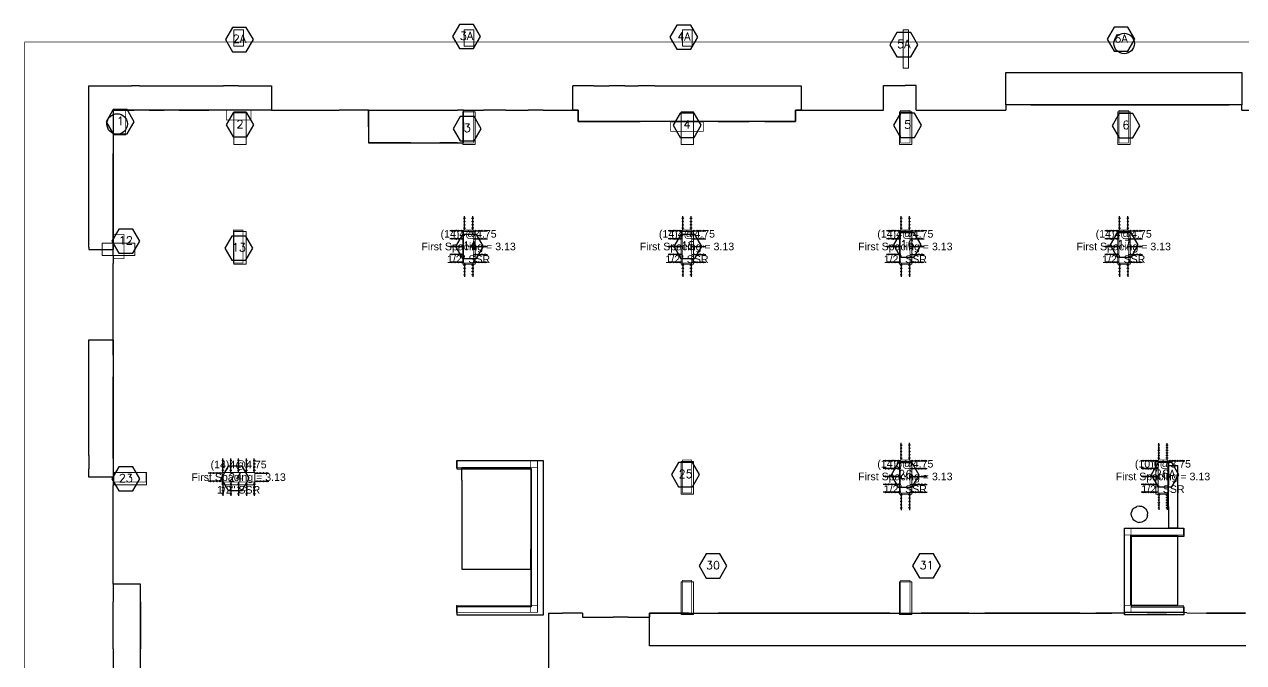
# Model space of a CAD drawing. Header units: inches. Extents: x 0 to 5513, y -1225 to 2781.
# Drawn here: x 2276 to 4063, y 164 to 1099 of the extents above; entities that cross this region are included whole.
import ezdxf
from ezdxf.enums import TextEntityAlignment as Align

# ---------------------------------------------------------------- set-up
doc = ezdxf.new("R2010")
doc.units = ezdxf.units.IN
doc.header["$MEASUREMENT"] = 0
doc.linetypes.add('DOTTED', pattern=[5, 0, -5])
doc.linetypes.add('SOLID', pattern=[0])
for name, color, linetype in [('RAM_Concept_Element', 7, 'Continuous'), ('RAM_Concept_Reinforcement', 7, 'Continuous'), ('S-COL-01', 50, 'Continuous')]:
    doc.layers.add(name, color=color, linetype=linetype)
doc.layers.add('S-AUX MARK', color=11, linetype='Continuous', plot=False)
doc.styles.add('RAM Concept font', font='arial.ttf', dxfattribs={"height": 12})
doc.styles.add('ROMAND', font='romand.shx')

# ---------------------------------------------------------------- blocks, each defined once
blk = doc.blocks.new('COL-TAG')
blk.add_lwpolyline([(16, -5.3), (8.3, -18.6), (16, -31.9), (31.3, -31.9), (39, -18.6), (31.3, -5.3)], close=True)
at = {"style": 'ROMAND'}
blk.add_attdef('XXX', text='', height=9, dxfattribs=at).set_placement((23.7, -22.3), align=Align.CENTER)

msp = doc.modelspace()

# ---------------------------------------------------------------- linework, layer by layer
at = {"layer": 'RAM_Concept_Element', "color": 150, "linetype": 'SOLID'}
for p, q in [((3714, 1006.7), (3714, 1028.9)), ((3714, 1028.9), (3724.8, 1028.9)), ((3724.8, 1028.9), (3757.1, 1028.9)), ((3757.1, 1028.9), (3778.8, 1028.9)), ((3778.8, 1028.9), (3800.4, 1028.9)), ((3800.4, 1028.9), (3832.8, 1028.9)), ((3832.8, 1028.9), (3865.2, 1028.9)), ((3865.2, 1028.9), (3886.8, 1028.9)), ((3886.8, 1028.9), (3908.4, 1028.9)), ((3908.4, 1028.9), (3940.8, 1028.9)), ((3940.8, 1028.9), (3973.3, 1028.9)), ((3973.3, 1028.9), (3994.8, 1028.9)), ((3994.8, 1028.9), (4016.6, 1028.9)), ((4016.6, 1028.9), (4048.8, 1028.9)), ((4048.8, 1028.9), (4059.8, 1028.9)), ((4059.8, 1028.9), (4059.8, 1006.7)), ((2370.4, 991.2), (2370.4, 1009.1)), ((2370.4, 1009.1), (2393.8, 1009.1)), ((2393.8, 1009.1), (2413.1, 1009.1)), ((2413.1, 1009.1), (2432.8, 1009.1)), ((2444.8, 1009.1), (2432.8, 1009.1)), ((2444.8, 1009.1), (2465.8, 1009.1)), ((2465.8, 1009.1), (2486.8, 1009.1)), ((2486.8, 1009.1), (2505.5, 1009.1)), ((2505.5, 1009.1), (2524.3, 1009.1)), ((2524.3, 1009.1), (2540.8, 1009.1)), ((2540.8, 1009.1), (2567.9, 1009.1)), ((2589.8, 1009.1), (2567.9, 1009.1)), ((2589.8, 1009.1), (2606.8, 1009.1)), ((2606.8, 1009.1), (2638.1, 1009.1)), ((2638.1, 1009.1), (2638.1, 973.6)), ((3079.5, 973.6), (3079.5, 1009.1)), ((3110.2, 1009.1), (3079.5, 1009.1)), ((3110.2, 1009.1), (3132.9, 1009.1)), ((3155.7, 1009.1), (3132.9, 1009.1)), ((3155.7, 1009.1), (3175.1, 1009.1)), ((3199.5, 1009.1), (3175.1, 1009.1)), ((3199.5, 1009.1), (3224, 1009.1)), ((3224, 1009.1), (3246.8, 1009.1)), ((3246.8, 1009.1), (3269.5, 1009.1)), ((3269.5, 1009.1), (3296.8, 1009.1)), ((3296.8, 1009.1), (3315.1, 1009.1)), ((3315.1, 1009.1), (3350.8, 1009.1)), ((3350.8, 1009.1), (3383.4, 1009.1)), ((3383.4, 1009.1), (3404.8, 1009.1)), ((3404.8, 1009.1), (3414, 1009.1)), ((3414, 1009.1), (3414, 973.3)), ((3534.8, 973.3), (3534.8, 1009.8)), ((3534.8, 1009.8), (3566.8, 1009.8)), ((3582.8, 1009.8), (3566.8, 1009.8)), ((3582.8, 973.3), (3582.8, 1009.8)), ((3714, 981.6), (3714, 1006.7)), ((4059.8, 1006.7), (4059.8, 981.6)), ((2370.4, 973.2), (2370.4, 991.2)), ((2370.4, 955.3), (2370.4, 973.2)), ((2406.1, 973.6), (2406.1, 955.3)), ((2406.1, 973.6), (2406.1, 955.3)), ((2406.1, 973.6), (2437, 973.6)), ((2437, 973.6), (2406.1, 973.6)), ((2458.8, 973.6), (2437, 973.6)), ((2458.8, 973.6), (2437, 973.6)), ((2480.6, 973.6), (2458.8, 973.6)), ((2458.8, 973.6), (2480.6, 973.6)), ((2502.5, 973.6), (2480.6, 973.6)), ((2502.5, 973.6), (2480.6, 973.6)), ((2524.3, 973.6), (2502.5, 973.6)), ((2502.5, 973.6), (2524.3, 973.6)), ((2524.3, 973.6), (2546.1, 973.6)), ((2546.1, 973.6), (2524.3, 973.6)), ((2576.8, 973.6), (2546.1, 973.6)), ((2576.8, 973.6), (2546.1, 973.6)), ((2607.5, 973.6), (2576.8, 973.6)), ((2607.5, 973.6), (2576.8, 973.6)), ((2638.1, 973.6), (2607.5, 973.6)), ((2638.1, 973.6), (2607.5, 973.6)), ((2638.1, 973.6), (2649.8, 973.6)), ((2649.8, 973.6), (2674, 973.6)), ((2674, 973.6), (2703.8, 973.6)), ((2703.8, 973.6), (2737.2, 973.6)), ((2757.8, 973.6), (2737.2, 973.6)), ((2780, 973.6), (2757.8, 973.6)), ((2780, 973.6), (2780, 949.3)), ((2780, 973.6), (2811.8, 973.6)), ((2780, 949.3), (2780, 973.6)), ((2811.8, 973.6), (2842.5, 973.6)), ((2842.5, 973.6), (2865.8, 973.6)), ((2865.8, 973.6), (2884.6, 973.6)), ((2884.6, 973.6), (2910.8, 973.6)), ((2919.3, 973.6), (2910.8, 973.6)), ((2919.3, 955.3), (2919.3, 973.6)), ((2919.3, 973.6), (2926.8, 973.6)), ((2919.3, 955.3), (2919.3, 973.6)), ((2926.8, 973.6), (2948.6, 973.6)), ((2981.3, 973.6), (2948.6, 973.6)), ((2981.3, 973.6), (3014.1, 973.6)), ((3035.9, 973.6), (3014.1, 973.6)), ((3035.9, 973.6), (3057.7, 973.6)), ((3057.7, 973.6), (3079.5, 973.6)), ((3087.4, 973.6), (3079.5, 973.6)), ((3079.5, 973.6), (3087.4, 973.6)), ((3087.4, 973.6), (3087.4, 956.8)), ((3087.4, 956.8), (3087.4, 973.6)), ((3406.1, 973.3), (3406.1, 956.8)), ((3414, 973.3), (3406.1, 973.3)), ((3406.1, 956.8), (3406.1, 973.3)), ((3406.1, 973.3), (3414, 973.3)), ((3414, 973.3), (3435.8, 973.3)), ((3435.8, 973.3), (3458.8, 973.3)), ((3458.8, 973.3), (3479.5, 973.3)), ((3479.5, 973.3), (3512.8, 973.3)), ((3512.8, 973.3), (3534.8, 973.3)), ((3582.8, 973.3), (3616.8, 973.3)), ((3616.8, 973.3), (3650.9, 973.3)), ((3650.9, 973.3), (3670.8, 973.3)), ((3670.8, 973.3), (3693, 973.3)), ((3693, 973.3), (3714, 973.3)), ((3714, 981.6), (3714, 973.3)), ((3750.7, 981.6), (3714, 981.6)), ((3750.7, 981.6), (3714, 981.6)), ((3750.7, 981.6), (3773.3, 981.6)), ((3773.3, 981.6), (3750.7, 981.6)), ((3773.3, 981.6), (3796, 981.6)), ((3796, 981.6), (3773.3, 981.6)), ((3796, 981.6), (3818.7, 981.6)), ((3818.7, 981.6), (3796, 981.6)), ((3818.7, 981.6), (3841.4, 981.6)), ((3841.4, 981.6), (3818.7, 981.6)), ((3841.4, 981.6), (3864.1, 981.6)), ((3864.1, 981.6), (3841.4, 981.6)), ((3864.1, 981.6), (3886.8, 981.6)), ((3886.8, 981.6), (3864.1, 981.6)), ((3909.4, 981.6), (3886.8, 981.6)), ((3886.8, 981.6), (3909.4, 981.6)), ((3932.1, 981.6), (3909.4, 981.6)), ((3909.4, 981.6), (3932.1, 981.6)), ((3954.8, 981.6), (3932.1, 981.6)), ((3932.1, 981.6), (3954.8, 981.6)), ((3977.5, 981.6), (3954.8, 981.6)), ((3954.8, 981.6), (3977.5, 981.6)), ((4000.2, 981.6), (3977.5, 981.6)), ((3977.5, 981.6), (4000.2, 981.6)), ((4022.9, 981.6), (4000.2, 981.6)), ((4000.2, 981.6), (4022.9, 981.6)), ((4041.3, 981.6), (4022.9, 981.6)), ((4022.9, 981.6), (4041.3, 981.6)), ((4059.8, 981.6), (4041.3, 981.6)), ((4059.8, 981.6), (4041.3, 981.6)), ((4059.8, 973.3), (4059.8, 981.6)), ((4059.8, 973.3), (4080.8, 973.3)), ((2370.4, 943.3), (2370.4, 955.3)), ((2406.1, 955.3), (2406.1, 943.3)), ((2406.1, 955.3), (2406.1, 943.3)), ((2780, 949.3), (2780, 925.8)), ((2780, 949.3), (2780, 925.8)), ((2919.3, 943.3), (2919.3, 955.3)), ((2919.3, 955.3), (2919.3, 943.3)), ((3087.4, 956.8), (3109.6, 956.8)), ((3109.6, 956.8), (3087.4, 956.8)), ((3132.5, 956.8), (3109.6, 956.8)), ((3109.6, 956.8), (3132.5, 956.8)), ((3155.3, 956.8), (3132.5, 956.8)), ((3132.5, 956.8), (3155.3, 956.8)), ((3155.3, 956.8), (3178.2, 956.8)), ((3178.2, 956.8), (3155.3, 956.8)), ((3201.1, 956.8), (3178.2, 956.8)), ((3201.1, 956.8), (3178.2, 956.8)), ((3231.5, 956.8), (3201.1, 956.8)), ((3231.5, 956.8), (3201.1, 956.8)), ((3262, 956.8), (3231.5, 956.8)), ((3262, 956.8), (3231.5, 956.8)), ((3292.5, 956.8), (3262, 956.8)), ((3292.5, 956.8), (3262, 956.8)), ((3315.3, 956.8), (3292.5, 956.8)), ((3292.5, 956.8), (3315.3, 956.8)), ((3338.2, 956.8), (3315.3, 956.8)), ((3315.3, 956.8), (3338.2, 956.8)), ((3361.1, 956.8), (3338.2, 956.8)), ((3361.1, 956.8), (3338.2, 956.8)), ((3383.9, 956.8), (3361.1, 956.8)), ((3361.1, 956.8), (3383.9, 956.8)), ((3406.1, 956.8), (3383.9, 956.8)), ((3383.9, 956.8), (3406.1, 956.8)), ((2370.4, 909.9), (2370.4, 943.3)), ((2406.1, 943.3), (2406.1, 909.9)), ((2406.1, 943.3), (2406.1, 909.9)), ((2919.3, 925.8), (2919.3, 943.3)), ((2919.3, 925.8), (2919.3, 943.3)), ((2780, 925.8), (2811.2, 925.8)), ((2811.2, 925.8), (2780, 925.8)), ((2842.4, 925.8), (2811.2, 925.8)), ((2811.2, 925.8), (2842.4, 925.8)), ((2842.4, 925.8), (2863.5, 925.8)), ((2842.4, 925.8), (2863.5, 925.8)), ((2863.5, 925.8), (2884.6, 925.8)), ((2863.5, 925.8), (2884.6, 925.8)), ((2884.6, 925.8), (2910.8, 925.8)), ((2910.8, 925.8), (2884.6, 925.8)), ((2910.8, 925.8), (2919.3, 925.8)), ((2910.8, 925.8), (2919.3, 925.8)), ((2370.4, 887.2), (2370.4, 909.9)), ((2406.1, 909.9), (2406.1, 887.2)), ((2406.1, 887.2), (2406.1, 909.9)), ((2370.4, 864.5), (2370.4, 887.2)), ((2406.1, 887.2), (2406.1, 864.5)), ((2406.1, 864.5), (2406.1, 887.2)), ((2370.4, 841.8), (2370.4, 864.5)), ((2406.1, 864.5), (2406.1, 841.8)), ((2406.1, 841.8), (2406.1, 864.5)), ((2370.4, 819.1), (2370.4, 841.8)), ((2406.1, 841.8), (2406.1, 819.1)), ((2406.1, 819.1), (2406.1, 841.8)), ((2370.4, 784.7), (2370.4, 819.1)), ((2406.1, 819.1), (2406.1, 794.3)), ((2406.1, 794.3), (2406.1, 819.1)), ((2406.1, 794.3), (2406.1, 769.6)), ((2406.1, 769.6), (2406.1, 794.3)), ((2370.4, 772.7), (2370.4, 784.7)), ((2370.4, 772.7), (2370.4, 769.6)), ((2370.4, 769.6), (2406.1, 769.6)), ((2406.1, 760.7), (2406.1, 769.6)), ((2406.1, 760.7), (2406.1, 748.7)), ((2406.1, 731.4), (2406.1, 748.7)), ((2406.1, 710.3), (2406.1, 731.4)), ((2406.1, 689.2), (2406.1, 710.3)), ((2406.1, 668.1), (2406.1, 689.2)), ((2406.1, 637.1), (2406.1, 668.1)), ((2370.4, 606.6), (2370.4, 637.1)), ((2370.4, 637.1), (2406.1, 637.1)), ((2406.1, 637.1), (2406.1, 614.7)), ((2406.1, 614.7), (2406.1, 637.1)), ((2406.1, 614.7), (2406.1, 582.7)), ((2406.1, 614.7), (2406.1, 582.7)), ((2370.4, 582.7), (2370.4, 606.6)), ((2370.4, 558.8), (2370.4, 582.7)), ((2406.1, 582.7), (2406.1, 558.8)), ((2406.1, 558.8), (2406.1, 582.7)), ((2370.4, 534.9), (2370.4, 558.8)), ((2406.1, 558.8), (2406.1, 534.9)), ((2406.1, 534.9), (2406.1, 558.8)), ((2370.4, 511.1), (2370.4, 534.9)), ((2406.1, 534.9), (2406.1, 511.1)), ((2406.1, 511.1), (2406.1, 534.9)), ((2370.4, 487.2), (2370.4, 511.1)), ((2406.1, 511.1), (2406.1, 487.2)), ((2406.1, 487.2), (2406.1, 511.1)), ((2370.4, 467.4), (2370.4, 487.2)), ((2406.1, 487.2), (2406.1, 463.3)), ((2406.1, 463.3), (2406.1, 487.2)), ((2370.4, 467.4), (2370.4, 447.7)), ((2370.4, 435.9), (2370.4, 447.7)), ((2406.1, 463.3), (2406.1, 435.9)), ((2406.1, 463.3), (2406.1, 435.9)), ((2916.9, 431.1), (2916.9, 449.7)), ((2916.9, 449.7), (2933.7, 449.7)), ((2933.7, 449.7), (2950.5, 449.7)), ((2950.5, 449.7), (2984.1, 449.7)), ((2984.1, 449.7), (3017.8, 449.7)), ((3017.8, 449.7), (3017.8, 419.9)), ((3952.3, 453), (3952.3, 436.2)), ((3952.3, 453), (3966.3, 453)), ((3966.3, 433.7), (3966.3, 453)), ((2406.1, 435.9), (2370.4, 435.9)), ((2406.1, 435.9), (2406.1, 423.7)), ((2916.9, 431.1), (2916.9, 412.1)), ((3952.3, 436.2), (3952.3, 424.2)), ((3966.3, 414.3), (3966.3, 433.7)), ((2406.1, 390.8), (2406.1, 423.7)), ((2916.9, 412.1), (2916.9, 391.1)), ((3017.8, 419.9), (3017.8, 390.1)), ((3952.3, 392.6), (3952.3, 424.2)), ((3966.3, 392), (3966.3, 414.3)), ((3909.9, 393.4), (3906.2, 392.8)), ((3909.9, 393.4), (3912.9, 393)), ((2406.1, 368.4), (2406.1, 390.8)), ((2916.9, 391.1), (2916.9, 369.7)), ((3017.8, 390.1), (3017.8, 360.3)), ((3897.9, 381.8), (3898.3, 384.4)), ((3898.5, 377.5), (3897.9, 381.8)), ((3899.4, 387.2), (3898.3, 384.4)), ((3898.5, 377.5), (3900.1, 374.5)), ((3899.4, 387.2), (3901.6, 390.1)), ((3901.6, 390.1), (3903.4, 391.5)), ((3903.4, 391.5), (3906.2, 392.8)), ((3912.9, 393), (3915.2, 392.1)), ((3915.2, 392.1), (3917.2, 390.9)), ((3917.2, 390.9), (3918.8, 389.4)), ((3918.8, 389.4), (3920.2, 387.6)), ((3920.7, 376.2), (3919.5, 374.1)), ((3920.2, 387.6), (3921.6, 384.1)), ((3921.8, 379.6), (3920.7, 376.2)), ((3921.6, 384.1), (3921.9, 382.1)), ((3921.8, 379.6), (3921.9, 382.1)), ((3952.3, 392.6), (3952.3, 360.9)), ((3966.3, 360.9), (3966.3, 392)), ((2406.1, 346), (2406.1, 368.4)), ((2916.9, 369.7), (2916.9, 348.4)), ((3017.8, 360.3), (3017.8, 330.5)), ((3901.4, 372.9), (3900.1, 374.5)), ((3903.1, 371.5), (3901.4, 372.9)), ((3905.8, 370.1), (3903.1, 371.5)), ((3905.8, 370.1), (3908.3, 369.5)), ((3911.1, 369.4), (3908.3, 369.5)), ((3913.3, 369.8), (3911.1, 369.4)), ((3916.9, 371.6), (3913.3, 369.8)), ((3916.9, 371.6), (3919.5, 374.1)), ((3966.3, 360.9), (3952.3, 360.9)), ((2406.1, 323.5), (2406.1, 346)), ((2916.9, 348.4), (2916.9, 327)), ((3897.3, 316.6), (3897.3, 350.9)), ((3897.3, 350.9), (3931.8, 350.9)), ((3931.8, 350.9), (3966.3, 350.9)), ((3966.3, 330.1), (3966.3, 350.9)), ((2406.1, 301.1), (2406.1, 323.5)), ((2916.9, 327), (2916.9, 300.7)), ((3017.8, 300.7), (3017.8, 330.5)), ((3966.3, 309.2), (3966.3, 330.1)), ((3897.3, 282.3), (3897.3, 316.6)), ((3966.3, 288.3), (3966.3, 309.2)), ((2406.1, 278.7), (2406.1, 301.1)), ((2916.9, 300.7), (2934.8, 300.7)), ((2934.8, 300.7), (2954.2, 300.7)), ((2954.2, 300.7), (2976.8, 300.7)), ((2976.8, 300.7), (2997.3, 300.7)), ((2997.3, 300.7), (3017.8, 300.7)), ((3966.3, 267.4), (3966.3, 288.3)), ((2406.1, 278.7), (2406.1, 252.8)), ((2426.1, 278.7), (2406.1, 278.7)), ((2426.1, 278.7), (2406.1, 278.7)), ((2446, 278.7), (2426.1, 278.7)), ((2446, 278.7), (2426.1, 278.7)), ((2446, 252.8), (2446, 278.7)), ((2446, 252.8), (2446, 278.7)), ((3897.3, 247.9), (3897.3, 282.3)), ((2406.1, 230), (2406.1, 252.8)), ((2446, 252.8), (2446, 230)), ((2446, 230), (2446, 252.8)), ((3966.3, 247.9), (3966.3, 267.4)), ((3043.9, 236.6), (3043.9, 217.9)), ((3043.9, 236.6), (3064.3, 236.6)), ((3084.8, 236.6), (3064.3, 236.6)), ((3093.7, 236.6), (3084.8, 236.6)), ((3093.7, 236.6), (3093.7, 230.8)), ((3191.8, 230.8), (3191.8, 236.5)), ((3210.1, 236.5), (3191.8, 236.5)), ((3191.8, 236.5), (3191.8, 230.8)), ((3191.8, 236.5), (3210.1, 236.5)), ((3210.1, 236.5), (3228.4, 236.5)), ((3228.4, 236.5), (3210.1, 236.5)), ((3228.4, 236.5), (3249, 236.5)), ((3249, 236.5), (3228.4, 236.5)), ((3249, 236.5), (3269.6, 236.5)), ((3249, 236.5), (3269.6, 236.5)), ((3269.6, 236.5), (3292.5, 236.5)), ((3269.6, 236.5), (3292.5, 236.5)), ((3292.5, 236.5), (3315.3, 236.5)), ((3315.3, 236.5), (3292.5, 236.5)), ((3315.3, 236.5), (3338.2, 236.5)), ((3338.2, 236.5), (3315.3, 236.5)), ((3338.2, 236.5), (3361.1, 236.5)), ((3361.1, 236.5), (3338.2, 236.5)), ((3361.1, 236.5), (3383.9, 236.5)), ((3383.9, 236.5), (3361.1, 236.5)), ((3406.8, 236.5), (3383.9, 236.5)), ((3383.9, 236.5), (3406.8, 236.5)), ((3406.8, 236.5), (3429.6, 236.5)), ((3429.6, 236.5), (3406.8, 236.5)), ((3429.6, 236.5), (3452.5, 236.5)), ((3452.5, 236.5), (3429.6, 236.5)), ((3452.5, 236.5), (3475.3, 236.5)), ((3475.3, 236.5), (3452.5, 236.5)), ((3475.3, 236.5), (3498.2, 236.5)), ((3498.2, 236.5), (3475.3, 236.5)), ((3498.2, 236.5), (3521.1, 236.5)), ((3521.1, 236.5), (3498.2, 236.5)), ((3521.1, 236.5), (3543.9, 236.5)), ((3543.9, 236.5), (3521.1, 236.5)), ((3543.9, 236.5), (3567, 236.5)), ((3543.9, 236.5), (3567, 236.5)), ((3567, 236.5), (3590, 236.5)), ((3567, 236.5), (3590, 236.5)), ((3590, 236.5), (3613.3, 236.5)), ((3613.3, 236.5), (3590, 236.5)), ((3613.3, 236.5), (3636.6, 236.5)), ((3636.6, 236.5), (3613.3, 236.5)), ((3636.6, 236.5), (3659.8, 236.5)), ((3659.8, 236.5), (3636.6, 236.5)), ((3659.8, 236.5), (3683.1, 236.5)), ((3659.8, 236.5), (3683.1, 236.5)), ((3706.3, 236.5), (3683.1, 236.5)), ((3683.1, 236.5), (3706.3, 236.5)), ((3729.6, 236.5), (3706.3, 236.5)), ((3706.3, 236.5), (3729.6, 236.5)), ((3752.9, 236.5), (3729.6, 236.5)), ((3729.6, 236.5), (3752.9, 236.5)), ((3752.9, 236.5), (3776.1, 236.5)), ((3776.1, 236.5), (3752.9, 236.5)), ((3776.1, 236.5), (3799.4, 236.5)), ((3799.4, 236.5), (3776.1, 236.5)), ((3799.4, 236.5), (3822.7, 236.5)), ((3822.7, 236.5), (3799.4, 236.5)), ((3822.7, 236.5), (3845.9, 236.5)), ((3822.7, 236.5), (3845.9, 236.5)), ((3845.9, 236.5), (3869.2, 236.5)), ((3869.2, 236.5), (3845.9, 236.5)), ((3886.8, 236.5), (3869.2, 236.5)), ((3886.8, 236.5), (3869.2, 236.5)), ((3892.3, 237.9), (3886.8, 236.5)), ((3892.3, 237.9), (3886.8, 236.5)), ((3892.3, 237.9), (3921.3, 237.6)), ((3892.3, 237.9), (3921.3, 237.6)), ((3931.8, 247.9), (3897.3, 247.9)), ((3921.3, 237.6), (3950.2, 237.2)), ((3921.3, 237.6), (3950.2, 237.2)), ((3966.3, 247.9), (3931.8, 247.9)), ((3979.2, 236.9), (3950.2, 237.2)), ((3979.2, 236.9), (3950.2, 237.2)), ((3979.2, 236.9), (4008.2, 236.5)), ((3979.2, 236.9), (4008.2, 236.5)), ((4027.3, 236.5), (4008.2, 236.5)), ((4008.2, 236.5), (4027.3, 236.5)), ((4046.3, 236.5), (4027.3, 236.5)), ((4027.3, 236.5), (4046.3, 236.5)), ((4065.3, 236.5), (4046.3, 236.5)), ((4046.3, 236.5), (4065.3, 236.5)), ((2406.1, 207.1), (2406.1, 230)), ((2446, 230), (2446, 207.1)), ((2446, 207.1), (2446, 230)), ((3043.9, 217.9), (3043.9, 193)), ((3093.7, 230.8), (3117.8, 230.8)), ((3117.8, 230.8), (3138.8, 230.8)), ((3160.8, 230.8), (3138.8, 230.8)), ((3160.8, 230.8), (3191.8, 230.8)), ((3191.8, 212.5), (3191.8, 230.8)), ((2406.1, 184.3), (2406.1, 207.1)), ((2446, 207.1), (2446, 184.3)), ((2446, 184.3), (2446, 207.1)), ((3191.8, 188.6), (3191.8, 212.5)), ((2406.1, 184.3), (2406.1, 156.2)), ((2446, 151.7), (2446, 184.3)), ((2446, 151.7), (2446, 184.3)), ((3043.9, 193), (3043.9, 171.8)), ((3210.1, 188.6), (3191.8, 188.6)), ((3228.4, 188.6), (3210.1, 188.6)), ((3246.8, 188.6), (3228.4, 188.6)), ((3269.6, 188.6), (3246.8, 188.6)), ((3296.8, 188.6), (3269.6, 188.6)), ((3315.3, 188.6), (3296.8, 188.6)), ((3350.8, 188.6), (3315.3, 188.6)), ((3383.9, 188.6), (3350.8, 188.6)), ((3404.8, 188.6), (3383.9, 188.6)), ((3429.6, 188.6), (3404.8, 188.6)), ((3458.8, 188.6), (3429.6, 188.6)), ((3475.3, 188.6), (3458.8, 188.6)), ((3494.1, 188.6), (3475.3, 188.6)), ((3512.8, 188.6), (3494.1, 188.6)), ((3543.9, 188.6), (3512.8, 188.6)), ((3566.8, 188.6), (3543.9, 188.6)), ((3590, 188.6), (3566.8, 188.6)), ((3616.8, 188.6), (3590, 188.6)), ((3636.6, 188.6), (3616.8, 188.6)), ((3670.8, 188.6), (3636.6, 188.6)), ((3706.3, 188.6), (3670.8, 188.6)), ((3724.8, 188.6), (3706.3, 188.6)), ((3752.9, 188.6), (3724.8, 188.6)), ((3778.8, 188.6), (3752.9, 188.6)), ((3799.4, 188.6), (3778.8, 188.6)), ((3832.8, 188.6), (3799.4, 188.6)), ((3869.2, 188.6), (3832.8, 188.6)), ((3886.8, 188.6), (3869.2, 188.6)), ((3912.1, 188.6), (3886.8, 188.6)), ((3931.6, 188.6), (3912.1, 188.6)), ((3951.2, 188.6), (3931.6, 188.6)), ((3970.8, 188.6), (3951.2, 188.6)), ((3994.8, 188.6), (3970.8, 188.6)), ((4027.9, 188.6), (3994.8, 188.6)), ((4048.8, 188.6), (4027.9, 188.6)), ((4065.9, 188.6), (4048.8, 188.6)), ((3043.9, 171.8), (3043.9, 150.5))]:
    msp.add_line(p, q, dxfattribs=at)
at = {"layer": 'RAM_Concept_Element', "color": 3, "linetype": 'SOLID', "const_width": 1}
for points in [[(2424.1, 937.3), (2406.1, 937.3), (2406.1, 973.3), (2424.1, 973.3)], [(2424.1, 937.3), (2406.1, 937.3), (2406.1, 973.3), (2424.1, 973.3)], [(2607.8, 959.3), (2571.8, 959.3), (2571.8, 973.3), (2607.8, 973.3)], [(2607.8, 959.3), (2571.8, 959.3), (2571.8, 973.3), (2607.8, 973.3)], [(2933.8, 925.3), (2919.8, 925.3), (2919.8, 973.3), (2933.8, 973.3)], [(2933.8, 925.3), (2919.8, 925.3), (2919.8, 973.3), (2933.8, 973.3)], [(3573.8, 925.3), (3559.8, 925.3), (3559.8, 973.3), (3573.8, 973.3)], [(3573.8, 925.3), (3559.8, 925.3), (3559.8, 973.3), (3573.8, 973.3)], [(3893.8, 925.3), (3879.8, 925.3), (3879.8, 973.3), (3893.8, 973.3)], [(3893.8, 925.3), (3879.8, 925.3), (3879.8, 973.3), (3893.8, 973.3)], [(3270.8, 942.3), (3222.8, 942.3), (3222.8, 956.3), (3270.8, 956.3)], [(3270.8, 942.3), (3222.8, 942.3), (3222.8, 956.3), (3270.8, 956.3)], [(2422.1, 755.7), (2406.1, 755.7), (2406.1, 791.7), (2422.1, 791.7)], [(2422.1, 755.7), (2406.1, 755.7), (2406.1, 791.7), (2422.1, 791.7)], [(2596.1, 749.7), (2582.1, 749.7), (2582.1, 797.7), (2596.1, 797.7)], [(2596.1, 749.7), (2582.1, 749.7), (2582.1, 797.7), (2596.1, 797.7)], [(2933.8, 749.7), (2919.8, 749.7), (2919.8, 797.7), (2933.8, 797.7)], [(2933.8, 749.7), (2919.8, 749.7), (2919.8, 797.7), (2933.8, 797.7)], [(3253.8, 749.7), (3239.8, 749.7), (3239.8, 797.7), (3253.8, 797.7)], [(3253.8, 749.7), (3239.8, 749.7), (3239.8, 797.7), (3253.8, 797.7)], [(3573.8, 749.7), (3559.8, 749.7), (3559.8, 797.7), (3573.8, 797.7)], [(3573.8, 749.7), (3559.8, 749.7), (3559.8, 797.7), (3573.8, 797.7)], [(3893.8, 749.7), (3879.8, 749.7), (3879.8, 797.7), (3893.8, 797.7)], [(3893.8, 749.7), (3879.8, 749.7), (3879.8, 797.7), (3893.8, 797.7)], [(2908.8, 449.7), (2923, 449.7), (2937.3, 449.7), (2965.8, 449.7), (2994.3, 449.7), (3022.8, 449.7), (3027.8, 449.7), (3027.8, 459.7), (3022.8, 459.7), (2994.3, 459.7), (2965.8, 459.7), (2937.3, 459.7), (2923, 459.7), (2908.8, 459.7)], [(2908.8, 449.7), (2923, 449.7), (2937.3, 449.7), (2965.8, 449.7), (2994.3, 449.7), (3022.8, 449.7), (3027.8, 449.7), (3027.8, 459.7), (3022.8, 459.7), (2994.3, 459.7), (2965.8, 459.7), (2937.3, 459.7), (2923, 459.7), (2908.8, 459.7)], [(2908.8, 449.7), (2923, 449.7), (2937.3, 449.7), (2965.8, 449.7), (2994.3, 449.7), (3022.8, 449.7), (3027.8, 449.7), (3027.8, 459.7), (3022.8, 459.7), (2994.3, 459.7), (2965.8, 459.7), (2937.3, 459.7), (2923, 459.7), (2908.8, 459.7)], [(2908.8, 449.7), (2923, 449.7), (2937.3, 449.7), (2965.8, 449.7), (2994.3, 449.7), (3022.8, 449.7), (3027.8, 449.7), (3027.8, 459.7), (3022.8, 459.7), (2994.3, 459.7), (2965.8, 459.7), (2937.3, 459.7), (2923, 459.7), (2908.8, 459.7)], [(3027.8, 237.8), (3027.8, 242.8), (3027.8, 263.4), (3027.8, 284), (3027.8, 305.3), (3027.8, 326.5), (3027.8, 347.7), (3027.8, 368.9), (3027.8, 390.2), (3027.8, 406.3), (3027.8, 422.4), (3027.8, 454.7), (3027.8, 459.7), (3017.8, 459.7), (3017.8, 454.7), (3017.8, 422.4), (3017.8, 406.3), (3017.8, 390.2), (3017.8, 368.9), (3017.8, 347.7), (3017.8, 326.5), (3017.8, 305.3), (3017.8, 284), (3017.8, 263.4), (3017.8, 242.8), (3017.8, 237.8)], [(3027.8, 237.8), (3027.8, 242.8), (3027.8, 263.4), (3027.8, 284), (3027.8, 305.3), (3027.8, 326.5), (3027.8, 347.7), (3027.8, 368.9), (3027.8, 390.2), (3027.8, 406.3), (3027.8, 422.4), (3027.8, 454.7), (3027.8, 459.7), (3017.8, 459.7), (3017.8, 454.7), (3017.8, 422.4), (3017.8, 406.3), (3017.8, 390.2), (3017.8, 368.9), (3017.8, 347.7), (3017.8, 326.5), (3017.8, 305.3), (3017.8, 284), (3017.8, 263.4), (3017.8, 242.8), (3017.8, 237.8)], [(3017.8, 237.8), (3027.8, 237.8), (3027.8, 242.8), (3027.8, 263.4), (3027.8, 284), (3027.8, 305.3), (3027.8, 326.5), (3027.8, 347.7), (3027.8, 368.9), (3027.8, 390.2), (3027.8, 406.3), (3027.8, 422.4), (3027.8, 454.7), (3027.8, 459.7), (3017.8, 459.7), (3017.8, 454.7), (3017.8, 422.4), (3017.8, 406.3), (3017.8, 390.2), (3017.8, 368.9), (3017.8, 347.7), (3017.8, 326.5), (3017.8, 305.3), (3017.8, 284), (3017.8, 263.4), (3017.8, 242.8)], [(3017.8, 237.8), (3027.8, 237.8), (3027.8, 242.8), (3027.8, 263.4), (3027.8, 284), (3027.8, 305.3), (3027.8, 326.5), (3027.8, 347.7), (3027.8, 368.9), (3027.8, 390.2), (3027.8, 406.3), (3027.8, 422.4), (3027.8, 454.7), (3027.8, 459.7), (3017.8, 459.7), (3017.8, 454.7), (3017.8, 422.4), (3017.8, 406.3), (3017.8, 390.2), (3017.8, 368.9), (3017.8, 347.7), (3017.8, 326.5), (3017.8, 305.3), (3017.8, 284), (3017.8, 263.4), (3017.8, 242.8)], [(3253.8, 412.7), (3239.8, 412.7), (3239.8, 460.7), (3253.8, 460.7)], [(3253.8, 412.7), (3239.8, 412.7), (3239.8, 460.7), (3253.8, 460.7)], [(3573.8, 412.7), (3559.8, 412.7), (3559.8, 460.7), (3573.8, 460.7)], [(3573.8, 412.7), (3559.8, 412.7), (3559.8, 460.7), (3573.8, 460.7)], [(3951.3, 412.7), (3937.3, 412.7), (3937.3, 460.7), (3951.3, 460.7)], [(3951.3, 412.7), (3937.3, 412.7), (3937.3, 460.7), (3951.3, 460.7)], [(2454.1, 428.7), (2406.1, 428.7), (2406.1, 442.7), (2454.1, 442.7)], [(2454.1, 428.7), (2406.1, 428.7), (2406.1, 442.7), (2454.1, 442.7)], [(2613.8, 428.7), (2565.8, 428.7), (2565.8, 442.7), (2613.8, 442.7)], [(2613.8, 428.7), (2565.8, 428.7), (2565.8, 442.7), (2613.8, 442.7)], [(3887.3, 350.9), (3892.3, 350.9), (3919.6, 350.9), (3947, 350.9), (3974.4, 350.9), (3974.4, 360.9), (3947, 360.9), (3919.6, 360.9), (3892.3, 360.9), (3887.3, 360.9)], [(3897.3, 237.9), (3897.3, 242.9), (3897.3, 279.7), (3897.3, 298.8), (3897.3, 317.8), (3897.3, 336.9), (3897.3, 355.9), (3897.3, 360.9), (3887.3, 360.9), (3887.3, 355.9), (3887.3, 336.9), (3887.3, 317.8), (3887.3, 298.8), (3887.3, 279.7), (3887.3, 242.9), (3887.3, 237.9)], [(3887.3, 350.9), (3892.3, 350.9), (3919.6, 350.9), (3947, 350.9), (3974.4, 350.9), (3974.4, 360.9), (3947, 360.9), (3919.6, 360.9), (3892.3, 360.9), (3887.3, 360.9)], [(3897.3, 237.9), (3897.3, 242.9), (3897.3, 279.7), (3897.3, 298.8), (3897.3, 317.8), (3897.3, 336.9), (3897.3, 355.9), (3897.3, 360.9), (3887.3, 360.9), (3887.3, 355.9), (3887.3, 336.9), (3887.3, 317.8), (3887.3, 298.8), (3887.3, 279.7), (3887.3, 242.9), (3887.3, 237.9)], [(3887.3, 237.9), (3897.3, 237.9), (3897.3, 242.9), (3897.3, 279.7), (3897.3, 298.8), (3897.3, 317.8), (3897.3, 336.9), (3897.3, 355.9), (3897.3, 360.9), (3887.3, 360.9), (3887.3, 355.9), (3887.3, 336.9), (3887.3, 317.8), (3887.3, 298.8), (3887.3, 279.7), (3887.3, 242.9)], [(3887.3, 350.9), (3892.3, 350.9), (3919.6, 350.9), (3947, 350.9), (3974.4, 350.9), (3974.4, 360.9), (3947, 360.9), (3919.6, 360.9), (3892.3, 360.9), (3887.3, 360.9)], [(3887.3, 237.9), (3897.3, 237.9), (3897.3, 242.9), (3897.3, 279.7), (3897.3, 298.8), (3897.3, 317.8), (3897.3, 336.9), (3897.3, 355.9), (3897.3, 360.9), (3887.3, 360.9), (3887.3, 355.9), (3887.3, 336.9), (3887.3, 317.8), (3887.3, 298.8), (3887.3, 279.7), (3887.3, 242.9)], [(3887.3, 350.9), (3892.3, 350.9), (3919.6, 350.9), (3947, 350.9), (3974.4, 350.9), (3974.4, 360.9), (3947, 360.9), (3919.6, 360.9), (3892.3, 360.9), (3887.3, 360.9)], [(3253.8, 236.5), (3239.8, 236.5), (3239.8, 284.5), (3253.8, 284.5)], [(3253.8, 236.5), (3239.8, 236.5), (3239.8, 284.5), (3253.8, 284.5)], [(3573.8, 236.5), (3559.8, 236.5), (3559.8, 284.5), (3573.8, 284.5)], [(3573.8, 236.5), (3559.8, 236.5), (3559.8, 284.5), (3573.8, 284.5)], [(2908.8, 237.8), (2931.5, 237.8), (2954.2, 237.8), (2979.1, 237.8), (3003.9, 237.8), (3022.8, 237.8), (3027.8, 237.8), (3027.8, 247.8), (3022.8, 247.8), (3003.9, 247.8), (2979.1, 247.8), (2954.2, 247.8), (2931.5, 247.8), (2908.8, 247.8)], [(2908.8, 237.8), (2931.5, 237.8), (2954.2, 237.8), (2979.1, 237.8), (3003.9, 237.8), (3022.8, 237.8), (3027.8, 237.8), (3027.8, 247.8), (3022.8, 247.8), (3003.9, 247.8), (2979.1, 247.8), (2954.2, 247.8), (2931.5, 247.8), (2908.8, 247.8)], [(2908.8, 237.8), (2931.5, 237.8), (2954.2, 237.8), (2979.1, 237.8), (3003.9, 237.8), (3022.8, 237.8), (3027.8, 237.8), (3027.8, 247.8), (3022.8, 247.8), (3003.9, 247.8), (2979.1, 247.8), (2954.2, 247.8), (2931.5, 247.8), (2908.8, 247.8)], [(2908.8, 237.8), (2931.5, 237.8), (2954.2, 237.8), (2979.1, 237.8), (3003.9, 237.8), (3022.8, 237.8), (3027.8, 237.8), (3027.8, 247.8), (3022.8, 247.8), (3003.9, 247.8), (2979.1, 247.8), (2954.2, 247.8), (2931.5, 247.8), (2908.8, 247.8)], [(3887.3, 237.9), (3892.3, 237.9), (3912, 237.9), (3931.6, 237.9), (3953, 237.9), (3974.4, 237.9), (3974.4, 247.9), (3953, 247.9), (3931.6, 247.9), (3912, 247.9), (3892.3, 247.9), (3887.3, 247.9)], [(3887.3, 237.9), (3892.3, 237.9), (3912, 237.9), (3931.6, 237.9), (3953, 237.9), (3974.4, 237.9), (3974.4, 247.9), (3953, 247.9), (3931.6, 247.9), (3912, 247.9), (3892.3, 247.9), (3887.3, 247.9)], [(3887.3, 237.9), (3892.3, 237.9), (3912, 237.9), (3931.6, 237.9), (3953, 237.9), (3974.4, 237.9), (3974.4, 247.9), (3953, 247.9), (3931.6, 247.9), (3912, 247.9), (3892.3, 247.9), (3887.3, 247.9)], [(3887.3, 237.9), (3892.3, 237.9), (3912, 237.9), (3931.6, 237.9), (3953, 237.9), (3974.4, 237.9), (3974.4, 247.9), (3953, 247.9), (3931.6, 247.9), (3912, 247.9), (3892.3, 247.9), (3887.3, 247.9)]]:
    msp.add_lwpolyline(points, close=True, dxfattribs=at)
at = {"layer": 'RAM_Concept_Reinforcement', "color": 9, "linetype": 'SOLID'}
for p, q in [((2920.8, 797.7), (2920.8, 818.2)), ((2932.8, 797.7), (2932.8, 818.2)), ((3240.8, 797.7), (3240.8, 818.2)), ((3252.8, 797.7), (3252.8, 818.2)), ((3560.8, 797.7), (3560.8, 818.2)), ((3572.8, 797.7), (3572.8, 818.2)), ((3880.8, 797.7), (3880.8, 818.2)), ((3892.8, 797.7), (3892.8, 818.2)), ((2919.8, 796.7), (2899.3, 796.7)), ((2933.8, 796.7), (2954.3, 796.7)), ((3239.8, 796.7), (3219.3, 796.7)), ((3253.8, 796.7), (3274.3, 796.7)), ((3559.8, 796.7), (3539.3, 796.7)), ((3573.8, 796.7), (3594.3, 796.7)), ((3879.8, 796.7), (3859.3, 796.7)), ((3893.8, 796.7), (3914.3, 796.7)), ((2919.8, 785.2), (2899.3, 785.2)), ((2919.8, 773.7), (2899.3, 773.7)), ((2933.8, 785.2), (2954.3, 785.2)), ((2933.8, 773.7), (2954.3, 773.7)), ((3239.8, 785.2), (3219.3, 785.2)), ((3239.8, 773.7), (3219.3, 773.7)), ((3253.8, 785.2), (3274.3, 785.2)), ((3253.8, 773.7), (3274.3, 773.7)), ((3559.8, 785.2), (3539.3, 785.2)), ((3559.8, 773.7), (3539.3, 773.7)), ((3573.8, 785.2), (3594.3, 785.2)), ((3573.8, 773.7), (3594.3, 773.7)), ((3879.8, 785.2), (3859.3, 785.2)), ((3879.8, 773.7), (3859.3, 773.7)), ((3893.8, 785.2), (3914.3, 785.2)), ((3893.8, 773.7), (3914.3, 773.7)), ((2919.8, 762.2), (2899.3, 762.2)), ((2919.8, 750.7), (2899.3, 750.7)), ((2933.8, 762.2), (2954.3, 762.2)), ((2933.8, 750.7), (2954.3, 750.7)), ((3239.8, 762.2), (3219.3, 762.2)), ((3239.8, 750.7), (3219.3, 750.7)), ((3253.8, 762.2), (3274.3, 762.2)), ((3253.8, 750.7), (3274.3, 750.7)), ((3559.8, 762.2), (3539.3, 762.2)), ((3559.8, 750.7), (3539.3, 750.7)), ((3573.8, 762.2), (3594.3, 762.2)), ((3573.8, 750.7), (3594.3, 750.7)), ((3879.8, 762.2), (3859.3, 762.2)), ((3879.8, 750.7), (3859.3, 750.7)), ((3893.8, 762.2), (3914.3, 762.2)), ((3893.8, 750.7), (3914.3, 750.7)), ((2920.8, 749.7), (2920.8, 729.2)), ((2932.8, 749.7), (2932.8, 729.2)), ((3240.8, 749.7), (3240.8, 729.2)), ((3252.8, 749.7), (3252.8, 729.2)), ((3560.8, 749.7), (3560.8, 729.2)), ((3572.8, 749.7), (3572.8, 729.2)), ((3880.8, 749.7), (3880.8, 729.2)), ((3892.8, 749.7), (3892.8, 729.2)), ((3560.8, 460.7), (3560.8, 485.9)), ((3572.8, 460.7), (3572.8, 485.9)), ((3938.3, 460.7), (3938.3, 485.7)), ((3950.3, 460.7), (3950.3, 485.7)), ((2566.8, 442.7), (2566.8, 463.2)), ((2578.3, 442.7), (2578.3, 463.2)), ((2589.8, 442.7), (2589.8, 463.2)), ((2601.3, 442.7), (2601.3, 463.2)), ((2612.8, 442.7), (2612.8, 463.2)), ((3559.8, 459.7), (3534.5, 459.7)), ((3559.8, 448.2), (3534.5, 448.2)), ((3573.8, 459.7), (3599, 459.7)), ((3573.8, 448.2), (3599, 448.2)), ((3937.3, 459.7), (3912.3, 459.7)), ((3937.3, 448.2), (3912.3, 448.2)), ((3951.3, 459.7), (3976.3, 459.7)), ((2565.8, 441.7), (2545.3, 441.7)), ((2565.8, 429.7), (2545.3, 429.7)), ((2613.8, 441.7), (2634.3, 441.7)), ((2613.8, 429.7), (2634.3, 429.7)), ((3559.8, 436.7), (3534.5, 436.7)), ((3573.8, 436.7), (3599, 436.7)), ((3937.3, 436.7), (3912.3, 436.7)), ((2566.8, 428.7), (2566.8, 408.2)), ((2578.3, 428.7), (2578.3, 408.2)), ((2589.8, 428.7), (2589.8, 408.2)), ((2601.3, 428.7), (2601.3, 408.2)), ((2612.8, 428.7), (2612.8, 408.2)), ((3559.8, 425.2), (3534.5, 425.2)), ((3559.8, 413.7), (3534.5, 413.7)), ((3560.8, 412.7), (3560.8, 387.4)), ((3572.8, 412.7), (3572.8, 387.4)), ((3573.8, 425.2), (3599, 425.2)), ((3573.8, 413.7), (3599, 413.7)), ((3937.3, 425.2), (3912.3, 425.2)), ((3937.3, 413.7), (3912.3, 413.7)), ((3938.3, 412.7), (3938.3, 387.7)), ((3950.3, 412.7), (3950.3, 387.7))]:
    msp.add_line(p, q, dxfattribs=at)
at = {"layer": 'RAM_Concept_Reinforcement', "color": 7, "linetype": 'DOTTED', "const_width": 1}
msp.add_lwpolyline([(2276.4, -820.6), (5512.8, -820.6), (5512.8, 1073.4), (2276.4, 1073.4)], close=True, dxfattribs=at)
at = {"layer": 'RAM_Concept_Reinforcement', "color": 9, "linetype": 'SOLID'}
for centre in [(2920.8, 815.1), (2920.8, 810.3), (2920.8, 805.6), (2932.8, 815.1), (2932.8, 810.3), (2932.8, 805.6), (3240.8, 815.1), (3240.8, 810.3), (3240.8, 805.6), (3252.8, 815.1), (3252.8, 810.3), (3252.8, 805.6), (3560.8, 815.1), (3560.8, 810.3), (3560.8, 805.6), (3572.8, 815.1), (3572.8, 810.3), (3572.8, 805.6), (3880.8, 815.1), (3880.8, 810.3), (3880.8, 805.6), (3892.8, 815.1), (3892.8, 810.3), (3892.8, 805.6), (2902.4, 796.7), (2907.1, 796.7), (2911.9, 796.7), (2916.6, 796.7), (2920.8, 800.8), (2932.8, 800.8), (2936.9, 796.7), (2941.6, 796.7), (2946.4, 796.7), (2951.1, 796.7), (3222.4, 796.7), (3227.1, 796.7), (3231.9, 796.7), (3236.6, 796.7), (3240.8, 800.8), (3252.8, 800.8), (3256.9, 796.7), (3261.6, 796.7), (3266.4, 796.7), (3271.1, 796.7), (3542.4, 796.7), (3547.1, 796.7), (3551.9, 796.7), (3556.6, 796.7), (3560.8, 800.8), (3572.8, 800.8), (3576.9, 796.7), (3581.6, 796.7), (3586.4, 796.7), (3591.1, 796.7), (3862.4, 796.7), (3867.1, 796.7), (3871.9, 796.7), (3876.6, 796.7), (3880.8, 800.8), (3892.8, 800.8), (3896.9, 796.7), (3901.6, 796.7), (3906.4, 796.7), (3911.1, 796.7), (2902.4, 785.2), (2902.4, 773.7), (2907.1, 785.2), (2907.1, 773.7), (2911.9, 785.2), (2911.9, 773.7), (2916.6, 785.2), (2916.6, 773.7), (2936.9, 785.2), (2936.9, 773.7), (2941.6, 785.2), (2941.6, 773.7), (2946.4, 785.2), (2946.4, 773.7), (2951.1, 785.2), (2951.1, 773.7), (3222.4, 785.2), (3222.4, 773.7), (3227.1, 785.2), (3227.1, 773.7), (3231.9, 785.2), (3231.9, 773.7), (3236.6, 785.2), (3236.6, 773.7), (3256.9, 785.2), (3256.9, 773.7), (3261.6, 785.2), (3261.6, 773.7), (3266.4, 785.2), (3266.4, 773.7), (3271.1, 785.2), (3271.1, 773.7), (3542.4, 785.2), (3542.4, 773.7), (3547.1, 785.2), (3547.1, 773.7), (3551.9, 785.2), (3551.9, 773.7), (3556.6, 785.2), (3556.6, 773.7), (3576.9, 785.2), (3576.9, 773.7), (3581.6, 785.2), (3581.6, 773.7), (3586.4, 785.2), (3586.4, 773.7), (3591.1, 785.2), (3591.1, 773.7), (3862.4, 785.2), (3862.4, 773.7), (3867.1, 785.2), (3867.1, 773.7), (3871.9, 785.2), (3871.9, 773.7), (3876.6, 785.2), (3876.6, 773.7), (3896.9, 785.2), (3896.9, 773.7), (3901.6, 785.2), (3901.6, 773.7), (3906.4, 785.2), (3906.4, 773.7), (3911.1, 785.2), (3911.1, 773.7), (2902.4, 762.2), (2902.4, 750.7), (2907.1, 762.2), (2907.1, 750.7), (2911.9, 762.2), (2911.9, 750.7), (2916.6, 762.2), (2916.6, 750.7), (2936.9, 762.2), (2936.9, 750.7), (2941.6, 762.2), (2941.6, 750.7), (2946.4, 762.2), (2946.4, 750.7), (2951.1, 762.2), (2951.1, 750.7), (3222.4, 762.2), (3222.4, 750.7), (3227.1, 762.2), (3227.1, 750.7), (3231.9, 762.2), (3231.9, 750.7), (3236.6, 762.2), (3236.6, 750.7), (3256.9, 762.2), (3256.9, 750.7), (3261.6, 762.2), (3261.6, 750.7), (3266.4, 762.2), (3266.4, 750.7), (3271.1, 762.2), (3271.1, 750.7), (3542.4, 762.2), (3542.4, 750.7), (3547.1, 762.2), (3547.1, 750.7), (3551.9, 762.2), (3551.9, 750.7), (3556.6, 762.2), (3556.6, 750.7), (3576.9, 762.2), (3576.9, 750.7), (3581.6, 762.2), (3581.6, 750.7), (3586.4, 762.2), (3586.4, 750.7), (3591.1, 762.2), (3591.1, 750.7), (3862.4, 762.2), (3862.4, 750.7), (3867.1, 762.2), (3867.1, 750.7), (3871.9, 762.2), (3871.9, 750.7), (3876.6, 762.2), (3876.6, 750.7), (3896.9, 762.2), (3896.9, 750.7), (3901.6, 762.2), (3901.6, 750.7), (3906.4, 762.2), (3906.4, 750.7), (3911.1, 762.2), (3911.1, 750.7), (2920.8, 746.6), (2920.8, 741.8), (2920.8, 737.1), (2920.8, 732.3), (2932.8, 746.6), (2932.8, 741.8), (2932.8, 737.1), (2932.8, 732.3), (3240.8, 746.6), (3240.8, 741.8), (3240.8, 737.1), (3240.8, 732.3), (3252.8, 746.6), (3252.8, 741.8), (3252.8, 737.1), (3252.8, 732.3), (3560.8, 746.6), (3560.8, 741.8), (3560.8, 737.1), (3560.8, 732.3), (3572.8, 746.6), (3572.8, 741.8), (3572.8, 737.1), (3572.8, 732.3), (3880.8, 746.6), (3880.8, 741.8), (3880.8, 737.1), (3880.8, 732.3), (3892.8, 746.6), (3892.8, 741.8), (3892.8, 737.1), (3892.8, 732.3), (3560.8, 482.8), (3572.8, 482.8), (3938.3, 482.6), (3950.3, 482.6), (3560.8, 478.1), (3560.8, 473.3), (3560.8, 468.6), (3560.8, 463.8), (3572.8, 478.1), (3572.8, 473.3), (3572.8, 468.6), (3572.8, 463.8), (3938.3, 478.8), (3938.3, 475.1), (3938.3, 471.3), (3938.3, 467.6), (3938.3, 463.8), (3950.3, 478.8), (3950.3, 475.1), (3950.3, 471.3), (3950.3, 467.6), (3950.3, 463.8), (2566.8, 460.1), (2566.8, 455.3), (2566.8, 450.6), (2578.3, 460.1), (2578.3, 455.3), (2578.3, 450.6), (2589.8, 460.1), (2589.8, 455.3), (2589.8, 450.6), (2601.3, 460.1), (2601.3, 455.3), (2601.3, 450.6), (2612.8, 460.1), (2612.8, 455.3), (2612.8, 450.6), (3537.6, 459.7), (3537.6, 448.2), (3542.4, 459.7), (3542.4, 448.2), (3547.1, 459.7), (3547.1, 448.2), (3551.9, 459.7), (3551.9, 448.2), (3556.6, 459.7), (3556.6, 448.2), (3576.9, 459.7), (3576.9, 448.2), (3581.6, 459.7), (3581.6, 448.2), (3586.4, 459.7), (3586.4, 448.2), (3591.1, 459.7), (3591.1, 448.2), (3595.9, 459.7), (3595.9, 448.2), (3915.4, 459.7), (3915.4, 448.2), (3919.1, 459.7), (3919.1, 448.2), (3922.9, 459.7), (3922.9, 448.2), (3926.6, 459.7), (3926.6, 448.2), (3930.4, 459.7), (3930.4, 448.2), (3934.1, 459.7), (3934.1, 448.2), (3954.4, 459.7), (3958.1, 459.7), (3961.9, 459.7), (3965.6, 459.7), (3969.4, 459.7), (3973.1, 459.7), (2548.4, 441.7), (2548.4, 429.7), (2553.1, 441.7), (2553.1, 429.7), (2557.9, 441.7), (2557.9, 429.7), (2562.6, 441.7), (2562.6, 429.7), (2566.8, 445.8), (2578.3, 445.8), (2589.8, 445.8), (2601.3, 445.8), (2612.8, 445.8), (2616.9, 441.7), (2616.9, 429.7), (2621.6, 441.7), (2621.6, 429.7), (2626.4, 441.7), (2626.4, 429.7), (2631.1, 441.7), (2631.1, 429.7), (3537.6, 436.7), (3542.4, 436.7), (3547.1, 436.7), (3551.9, 436.7), (3556.6, 436.7), (3576.9, 436.7), (3581.6, 436.7), (3586.4, 436.7), (3591.1, 436.7), (3595.9, 436.7), (3915.4, 436.7), (3919.1, 436.7), (3922.9, 436.7), (3926.6, 436.7), (3930.4, 436.7), (3934.1, 436.7), (2566.8, 425.6), (2566.8, 420.8), (2566.8, 416.1), (2566.8, 411.3), (2578.3, 425.6), (2578.3, 420.8), (2578.3, 416.1), (2578.3, 411.3), (2589.8, 425.6), (2589.8, 420.8), (2589.8, 416.1), (2589.8, 411.3), (2601.3, 425.6), (2601.3, 420.8), (2601.3, 416.1), (2601.3, 411.3), (2612.8, 425.6), (2612.8, 420.8), (2612.8, 416.1), (2612.8, 411.3), (3537.6, 425.2), (3537.6, 413.7), (3542.4, 425.2), (3542.4, 413.7), (3547.1, 425.2), (3547.1, 413.7), (3551.9, 425.2), (3551.9, 413.7), (3556.6, 425.2), (3556.6, 413.7), (3576.9, 425.2), (3576.9, 413.7), (3581.6, 425.2), (3581.6, 413.7), (3586.4, 425.2), (3586.4, 413.7), (3591.1, 425.2), (3591.1, 413.7), (3595.9, 425.2), (3595.9, 413.7), (3915.4, 425.2), (3915.4, 413.7), (3919.1, 425.2), (3919.1, 413.7), (3922.9, 425.2), (3922.9, 413.7), (3926.6, 425.2), (3926.6, 413.7), (3930.4, 425.2), (3930.4, 413.7), (3934.1, 425.2), (3934.1, 413.7), (3560.8, 409.6), (3560.8, 404.8), (3560.8, 400.1), (3560.8, 395.3), (3572.8, 409.6), (3572.8, 404.8), (3572.8, 400.1), (3572.8, 395.3), (3938.3, 409.6), (3938.3, 405.8), (3938.3, 402.1), (3938.3, 398.3), (3938.3, 394.6), (3950.3, 409.6), (3950.3, 405.8), (3950.3, 402.1), (3950.3, 398.3), (3950.3, 394.6), (3560.8, 390.6), (3572.8, 390.6), (3938.3, 390.8), (3950.3, 390.8)]:
    msp.add_circle(centre, 0.791, dxfattribs=at)
for p in [(2926.8, 773.7), (3246.8, 773.7), (3566.8, 773.7), (3886.8, 773.7), (2589.8, 435.7), (3566.8, 436.7), (3944.3, 436.7)]:
    msp.add_point(p, dxfattribs=at)
at = {"layer": 'S-COL-01', "lineweight": 15}
for points in [[(2582.8, 1091.3), (2596.8, 1091.3), (2596.8, 1067.3), (2582.8, 1067.3)], [(2920.3, 1091.3), (2934.3, 1091.3), (2934.3, 1067.3), (2920.3, 1067.3)], [(3240.4, 1091.3), (3254.4, 1091.3), (3254.4, 1067.3), (3240.4, 1067.3)], [(3563.4, 1091.3), (3571.4, 1091.3), (3571.4, 1035.3), (3563.4, 1035.3)], [(2582.8, 971.3), (2600.8, 971.3), (2600.8, 923.3), (2582.8, 923.3)], [(2918.4, 971.3), (2936.4, 971.3), (2936.4, 923.3), (2918.4, 923.3)], [(3238.4, 971.3), (3256.4, 971.3), (3256.4, 923.3), (3238.4, 923.3)], [(3558.4, 971.3), (3576.4, 971.3), (3576.4, 923.3), (3558.4, 923.3)], [(3878.4, 971.3), (3896.4, 971.3), (3896.4, 923.3), (3878.4, 923.3)], [(2582.8, 795.7), (2600.8, 795.7), (2600.8, 747.7), (2582.8, 747.7)], [(2918.4, 795.7), (2936.4, 795.7), (2936.4, 747.7), (2918.4, 747.7)], [(3238.4, 795.7), (3256.4, 795.7), (3256.4, 747.7), (3238.4, 747.7)], [(3558.4, 795.7), (3576.4, 795.7), (3576.4, 747.7), (3558.4, 747.7)], [(3878.4, 795.7), (3896.4, 795.7), (3896.4, 747.7), (3878.4, 747.7)], [(2437.8, 760.7), (2437.8, 778.7), (2389.8, 778.7), (2389.8, 760.7)], [(3238.4, 410.7), (3238.4, 458.7), (3256.4, 458.7), (3256.4, 410.7)], [(3558.4, 410.7), (3576.4, 410.7), (3576.4, 458.7), (3558.4, 458.7)], [(3933.9, 410.7), (3951.9, 410.7), (3951.9, 458.7), (3933.9, 458.7)], [(2454.8, 424.7), (2454.8, 442.7), (2406.8, 442.7), (2406.8, 424.7)], [(2613.8, 424.7), (2613.8, 442.7), (2565.8, 442.7), (2565.8, 424.7)], [(3256.4, 282.5), (3248.5, 282.5), (3238.4, 282.5), (3238.4, 234.5), (3256.4, 234.5)], [(3576.4, 282.5), (3576.4, 234.5), (3558.4, 234.5), (3558.4, 282.5)]]:
    msp.add_lwpolyline(points, close=True, dxfattribs=at)
at = {"layer": 'S-COL-01'}
for points in [[(2909.4, 245.8), (2909.4, 233.8), (3036.4, 233.8), (3036.4, 459.7), (2909.4, 459.7), (2909.4, 447.7), (3018.4, 447.7), (3018.4, 245.8)], [(3887.9, 360.9), (3975, 360.9), (3975, 348.9), (3897.9, 348.9), (3897.9, 245.9), (3975, 245.9), (3975, 233.9), (3887.9, 233.9)]]:
    msp.add_lwpolyline(points, close=True, dxfattribs=at)
for centre in [(3887.4, 1071.3), (2411.8, 953.3)]:
    msp.add_circle(centre, 15, dxfattribs=at)

# ---------------------------------------------------------------- block references
at = {"layer": 'S-AUX MARK', "xscale": 1.333333333333333, "yscale": 1.333333333333333, "zscale": 1.333333333333333}
for p, values in [((2559.4, 1101.8), {'XXX': '2A'}), ((2892.2, 1106.3), {'XXX': '3A'}), ((3210.8, 1105.3), {'XXX': '4A'}), ((3851.3, 1102.4), {'XXX': '6A'}), ((3532.9, 1094.3), {'XXX': '5A'}), ((2384.9, 981.4), {'XXX': '1'}), ((2560.3, 976.8), {'XXX': '2'}), ((3215.4, 976.2), {'XXX': '4'}), ((3538.6, 976.2), {'XXX': '5'}), ((3858.6, 975.5), {'XXX': '6'}), ((2893.3, 971.2), {'XXX': '3'}), ((2393, 806.3), {'XXX': '12'}), ((2558.7, 796.2), {'XXX': '13'}), ((2896.7, 798.6), {'XXX': '14'}), ((3216.7, 798.6), {'XXX': '15'}), ((3538.2, 800.8), {'XXX': '16'}), ((3855.9, 800.8), {'XXX': '17'}), ((2393.1, 458.1), {'XXX': '23'}), ((2553.4, 458.9), {'XXX': '24'}), ((3213.3, 464.2), {'XXX': '25'}), ((3535.1, 463.6), {'XXX': '26'}), ((3915.8, 464.1), {'XXX': '26A'}), ((3253.4, 330.4), {'XXX': '30'}), ((3566.4, 330.5), {'XXX': '31'})]:
    msp.add_blockref('COL-TAG', p, dxfattribs=at).add_auto_attribs(values)

# ---------------------------------------------------------------- texts
at = {"layer": 'RAM_Concept_Reinforcement', "color": 9, "linetype": 'SOLID', "char_height": 11.111, "width": 222.222, "attachment_point": 5, "style": 'RAM Concept font'}
for s, insert in [('(14)4@4.75\\PFirst Spacing = 3.13\\P1/2" SSR', (2926.8, 773.7)), ('(14)4@4.75\\PFirst Spacing = 3.13\\P1/2" SSR', (3246.8, 773.7)), ('(14)4@4.75\\PFirst Spacing = 3.13\\P1/2" SSR', (3566.8, 773.7)), ('(14)4@4.75\\PFirst Spacing = 3.13\\P1/2" SSR', (3886.8, 773.7)), ('(14)4@4.75\\PFirst Spacing = 3.13\\P1/2" SSR', (2589.8, 435.7)), ('(14)5@4.75\\PFirst Spacing = 3.13\\P1/2" SSR', (3566.8, 436.7)), ('(10)6@3.75\\PFirst Spacing = 3.13\\P1/2" SSR', (3944.3, 436.7))]:
    msp.add_mtext(s, dxfattribs=dict(at, insert=insert))

doc.saveas('drawing.dxf')
